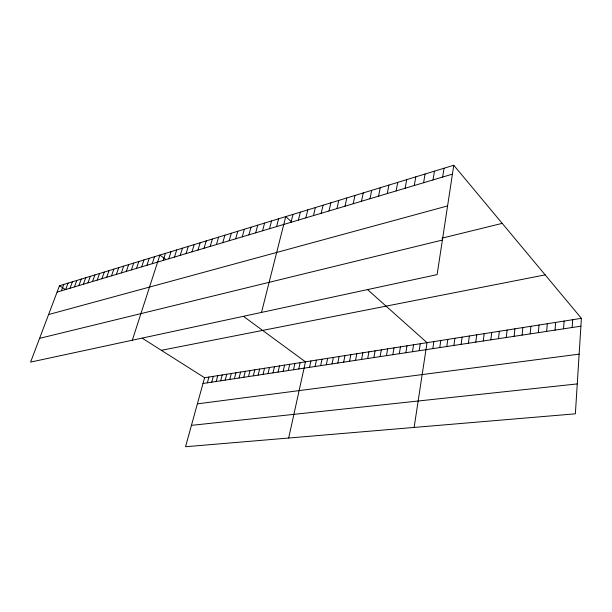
<?xml version="1.0" encoding="UTF-8"?>
<svg xmlns="http://www.w3.org/2000/svg" width="612" height="612" viewBox="0 0 612 612"><rect width="100%" height="100%" fill="white"/><g stroke="black" fill="none" stroke-linecap="round" stroke-linejoin="round"><path stroke-width="0.92" d="M581.4 318.339L575.364 413.819L185.543 446.737L204.584 377.726L581.4 318.339L453.767 165.263L59.494 285.743L30.6 362.105L437.121 274.62L453.767 165.263M572.166 327.512L572.702 319.709M563.545 328.82L564.111 321.063M555.038 330.113L555.642 322.402M546.646 331.383L547.281 323.717M538.361 332.637L539.027 325.018M530.183 333.877L530.879 326.303M522.112 335.101L522.839 327.565M514.141 336.309L514.906 328.82M506.277 337.503L507.073 330.052M498.512 338.681L499.331 331.276M490.847 339.844L491.696 332.477M483.273 340.991L484.153 333.67M475.799 342.123L476.702 334.841M468.417 343.24L469.343 336.003M461.119 344.349L462.075 337.143M453.913 345.443L454.892 338.275M446.798 346.522L447.8 339.392M439.768 347.585L440.793 340.502M432.822 348.641L433.87 341.588M414.133 427.428L427.023 342.666L367.743 289.774M419.182 350.707L420.268 343.737M442.644 177.059L444.037 168.239M412.48 351.724L413.582 344.786M433.036 179.92L434.474 171.161M405.855 352.726L406.98 345.826M399.307 353.721L400.455 346.859M392.835 354.7L394.006 347.876M423.581 182.743L425.057 174.037M386.44 355.671L387.625 348.878M414.278 185.52L415.8 176.868M380.121 356.628L381.322 349.873M373.871 357.576L375.087 350.852M405.136 188.244L406.689 179.653M367.69 358.51L368.929 351.823M396.132 190.929L397.724 182.391M361.585 359.443L362.839 352.787M387.274 193.576L388.903 185.084M355.541 360.353L356.811 353.736M349.567 361.264L350.852 354.677M378.56 196.177L380.22 187.739M343.661 362.159L344.961 355.603M369.977 198.739L371.668 190.355M337.816 363.038L339.132 356.521M332.041 363.918L333.372 357.431M361.524 201.256L363.253 192.925M326.326 364.783L327.665 358.326M353.208 203.735L354.968 195.458M320.673 365.639L322.027 359.221M315.081 366.489L316.45 360.093M309.55 367.33L310.927 360.965M345.023 206.183L346.805 197.951M288.673 438.024L305.464 361.83L243.614 316.465M298.755 368.967L300.163 362.664M336.952 208.585L338.765 200.407M329.011 210.956L330.847 202.824M293.5 369.763L294.915 363.49M288.29 370.551L289.721 364.308M283.142 371.331L284.58 365.119M321.185 213.29L323.052 205.211M313.474 215.592L315.371 207.56M278.039 372.104L279.493 365.922M272.998 372.869L274.459 366.718M268.002 373.626L269.471 367.498M305.878 217.857L307.798 209.87M298.396 220.09L300.339 212.15M263.053 374.376L264.537 368.279M258.157 375.118L259.649 369.051M291.021 222.294L292.98 214.399M253.307 375.852L254.806 369.809M248.51 376.587L250.017 370.566M261.515 312.411L285.735 216.61L291.327 221.598M243.752 377.306L245.274 371.316M239.047 378.017L240.577 372.058M276.586 226.593L278.59 218.798M234.388 378.721L235.926 372.785M229.775 379.425L231.321 373.511M269.525 228.704L271.544 220.947M225.201 380.113L226.754 374.23M262.556 230.778L264.606 223.066M220.672 380.802L222.233 374.942M255.694 232.828L257.759 225.162M216.189 381.483L217.757 375.653M248.923 234.847L251.004 227.22M211.752 382.156L213.328 376.349M207.353 382.821L208.937 377.038M242.245 236.844L244.341 229.255M235.666 238.802L237.777 231.267M229.171 240.745L231.298 233.248M222.76 242.65L224.902 235.199M216.441 244.54L218.599 237.127M210.207 246.399L212.379 239.024M204.048 248.235L206.236 240.906M197.974 250.048L200.178 242.757M191.984 251.838L194.195 244.586M186.071 253.597L188.297 246.384M180.234 255.342L182.468 248.166M174.466 257.063L176.715 249.925M168.782 258.761L171.039 251.662M163.159 260.437L165.431 253.376M132.299 340.218L159.893 255.066L165.531 259.205M152.243 263.695L154.522 256.703M146.934 265.279L149.229 258.325M141.686 266.84L143.988 259.924M136.507 268.385L138.817 261.508M131.389 269.915L133.707 263.068M126.324 271.422L128.65 264.613M121.329 272.914L123.662 266.136M116.387 274.39L118.728 267.643M111.506 275.844L113.855 269.135M106.687 277.282L109.035 270.603M101.913 278.705L104.27 272.065M97.201 280.112L99.565 273.503M92.542 281.505L94.906 274.926M87.937 282.874L90.308 276.326M83.377 284.236L85.757 277.718M78.879 285.582L81.258 279.095M74.427 286.906L76.806 280.449M70.02 288.221L72.407 281.795M65.668 289.522L68.054 283.127M61.361 290.807L63.755 284.442M57.1 292.077L452.413 174.145M48.593 314.553L447.579 205.923M441.971 238.167L502.207 223.365M39.589 338.352L442.384 240.049M161.354 350.316L545.154 274.872M202.993 383.479L580.903 326.188M197.37 403.866L579.136 354.141M191.441 425.363L577.254 383.923M59.494 285.743L65.025 289.247M142.305 338.245L204.584 377.726"/></g></svg>
